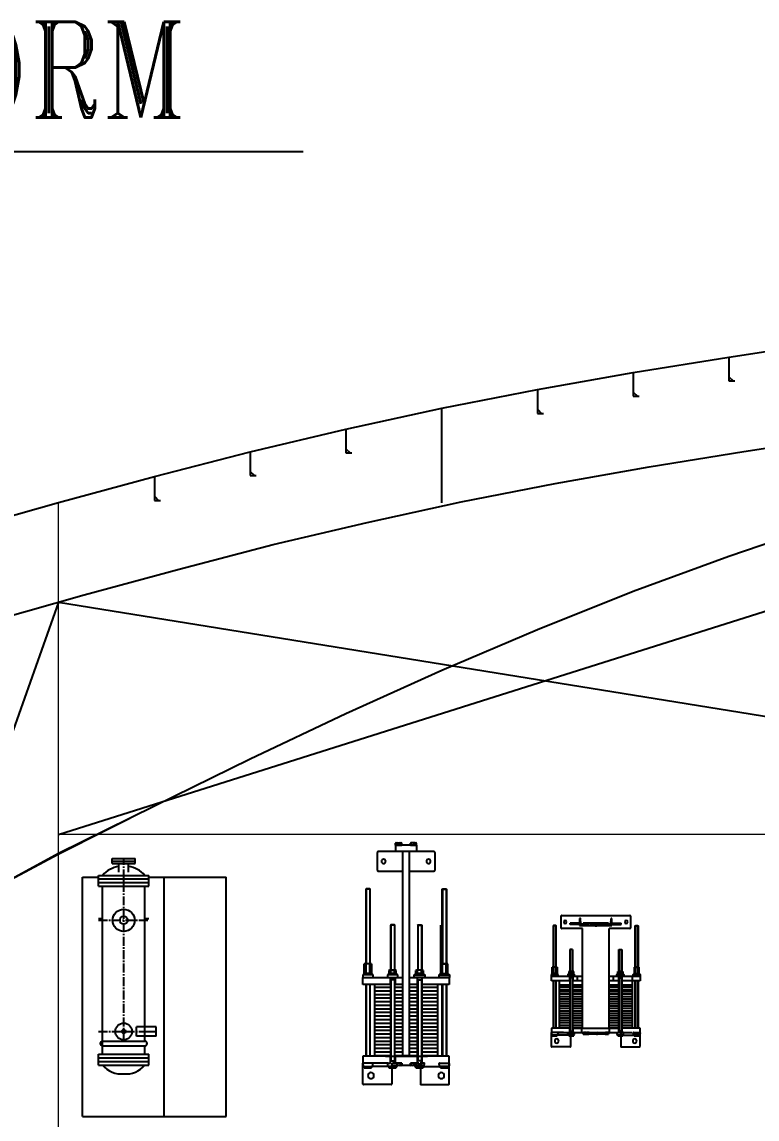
# Model space of a CAD drawing. Header units: millimetres. Extents: x -1838618 to -1600818, y -1770412 to -1553248.
# Drawn here: x -1812552 to -1806411, y -1678324 to -1669152 of the extents above; entities that cross this region are included whole.
import ezdxf
from ezdxf.enums import TextEntityAlignment as Align

# ---------------------------------------------------------------- set-up
doc = ezdxf.new("R2010")
doc.units = ezdxf.units.MM
doc.header["$LTSCALE"] = 100
for name, pattern in [('ACAD_ISO04W100', [30, 24, -3, 0, -3]), ('CENTERX', [1.125, 0.75, -0.125, 0.125, -0.125]), ('DASHED', [0.75, 0.5, -0.25])]:
    doc.linetypes.add(name, pattern=pattern)
for name, color, linetype in [('11', 7, 'Continuous'), ('412equipment', 6, 'Continuous'), ('416grating', 9, 'Continuous')]:
    doc.layers.add(name, color=color, linetype=linetype)
doc.styles.add('ROMANT8', font='romant.shx', dxfattribs={"width": 0.9, "height": 800, "bigfont": 'hmdxfs.shx'})

# ---------------------------------------------------------------- blocks, each defined once
blk = doc.blocks.new('ATCOOL')
at = {"color": 9, "lineweight": -3}
for p, q in [((-95, 1567.8), (95, 1567.8)), ((-95, 1527.8), (-95, 1567.8)), ((95, 1527.8), (95, 1567.8)), ((-95, 1547.8), (95, 1547.8)), ((-95, 1527.8), (95, 1527.8)), ((-40, 1454.7), (-40, 1527.8)), ((40, 1454.7), (40, 1527.8)), ((-344.8, -587.3), (-344.8, 1412.7)), ((-344.8, 1412.7), (-210, 1412.7)), ((-210, 1337.8), (-210, 1427.8)), ((-210, 1427.8), (210, 1427.8)), ((-210, 1397.8), (210, 1397.8)), ((210, 1337.8), (210, 1427.8)), ((210, 1412.7), (855.2, 1412.7)), ((338.9, -587.3), (338.9, 1412.7)), ((855.2, -587.3), (855.2, 1412.7)), ((-210, 1367.8), (210, 1367.8)), ((-210, 1337.8), (210, 1337.8)), ((-176, -67.3), (-176, 1337.8)), ((176, 42.6), (176, 1337.8)), ((-210, 1067.8), (-176, 1067.8)), ((176, 1067.8), (210, 1067.8)), ((108, 84.2), (108, 161.2)), ((270.3, 161.2), (108, 161.2)), ((176, 122.7), (270.3, 122.7)), ((270.3, 84.2), (270.3, 161.2)), ((-176, -67.3), (-176, 67.8)), ((-176, 42.6), (176, 42.6)), ((-176, -67.3), (-176, 2.7)), ((-176, 2.7), (176, 2.7)), ((270.3, 84.2), (108, 84.2)), ((176, 42.6), (176, 84.2)), ((176, -67.3), (176, 2.7)), ((-210, -157.3), (-210, -67.3)), ((-210, -67.3), (210, -67.3)), ((210, -157.3), (210, -67.3)), ((-210, -97.3), (210, -97.3)), ((-210, -127.3), (210, -127.3)), ((-210, -157.3), (210, -157.3)), ((-344.8, -587.3), (270.3, -587.3)), ((270.3, -587.3), (855.2, -587.3))]:
    blk.add_line(p, q, dxfattribs=at)
at = {"color": 9, "linetype": 'CENTERX', "lineweight": -3}
for p, q in [((0, 52.7), (0, 1561.5)), ((-210.4, 1052.8), (210.4, 1052.8)), ((-210.4, 122.7), (204.6, 122.7))]:
    blk.add_line(p, q, dxfattribs=at)
at = {"color": 9, "lineweight": -3}
for centre, radius in [((0, 1052.8), 93), ((0, 1052.8), 33), ((0, 122.7), 70), ((0, 122.7), 16)]:
    blk.add_circle(centre, radius, dxfattribs=at)
for centre, radius, start, end in [((-19.5, 1301.6), 201, 95.86485, 141.14273), ((19.5, 1301.6), 201, 38.85727, 84.13515), ((-176, 22.7), 20, 90, 270), ((176, 22.7), 20, 270, 90), ((-19.5, -31.2), 201, 218.85727, 275.55474), ((19.5, -31.2), 201, 264.44526, 321.14273)]:
    blk.add_arc(centre, radius, start, end, dxfattribs=at)
blk = doc.blocks.new('M15-MFM8')
at = {"color": 9}
for p, q in [((2036.7, 369.5), (2038.7, 371.5)), ((2036.7, 315.5), (2036.7, 369.5)), ((2038.7, 313.5), (2038.7, 371.5)), ((2038.7, 371.5), (2054.4, 371.5)), ((2054.4, 371.5), (2054.4, 368.5)), ((2054.4, 368.5), (2054.7, 368.5)), ((2054.7, 111.5), (2054.7, 370)), ((2054.7, 370), (2093, 370)), ((2054.7, 368.5), (2054.7, 316.5)), ((2093, 370), (2093, 217)), ((2526, 370), (2488, 370)), ((2488, 370), (2488, 217)), ((2643, 370), (2526, 370)), ((2526, 317.1), (2526, 367.9)), ((2528.1, 369.9), (2542.6, 369.2)), ((2544.5, 367.2), (2544.5, 317.8)), ((2646, 213), (2646, 367)), ((1546, -70), (1546, 285)), ((1551, 290), (1651, 290)), ((1656, 285), (1656, 111.5)), ((1977.7, 326.9), (1977.7, 358.1)), ((2031.3, 363.3), (1979.1, 363.3)), ((2031.3, 352.9), (1979.1, 352.9)), ((2031.3, 332.1), (1979.1, 332.1)), ((1979.1, 321.7), (2031.3, 321.7)), ((2032.7, 320.5), (2032.7, 364.5)), ((2032.7, 364.5), (2036.7, 364.5)), ((2032.7, 326.9), (2032.7, 358.1)), ((2036.7, 320.5), (2032.7, 320.5)), ((2036.7, 320.5), (2036.7, 364.5)), ((2038.7, 313.5), (2036.7, 315.5)), ((2054.4, 313.5), (2038.7, 313.5)), ((2054.7, 316.5), (2054.4, 316.5)), ((2054.4, 316.5), (2054.4, 313.5)), ((2054.7, 305), (2488, 305)), ((2185.4, 305), (2185.4, 217)), ((2205.4, 305), (2205.4, 217)), ((2205.4, 305), (2205.4, 217)), ((2225.4, 305), (2225.4, 217)), ((2225.4, 305), (2225.4, 217)), ((2245.4, 305), (2245.4, 217)), ((2265.4, 305), (2265.4, 217)), ((2285.4, 305), (2285.4, 217)), ((2305.4, 305), (2305.4, 217)), ((2325.4, 305), (2325.4, 217)), ((2345.4, 305), (2345.4, 217)), ((2365.4, 305), (2365.4, 217)), ((2385.4, 305), (2385.4, 217)), ((2405.4, 305), (2405.4, 217)), ((2425.4, 305), (2425.4, 217)), ((2445.4, 305), (2445.4, 217)), ((2465.4, 305), (2465.4, 217)), ((2485.4, 305), (2485.4, 217)), ((2526, -305), (2526, 305)), ((2542.6, 315.8), (2528.1, 315.1)), ((2544.5, 363.3), (2552.1, 363.3)), ((2544.5, 352.9), (2552.1, 352.9)), ((2544.5, 332.1), (2552.1, 332.1)), ((2552.1, 321.7), (2544.5, 321.7)), ((2546, 210), (2546, 321.7)), ((2553.5, 326.9), (2553.5, 358.1)), ((2596, 343), (2596, 343)), ((2596, 309), (2596, 309)), ((1601, 267), (1601, 267)), ((1601, 243), (1601, 243)), ((1621, 212.5), (1611, 212.5)), ((1611, 135), (1611, 212.5)), ((1621, 135), (1621, 212.5)), ((2013.7, 220.6), (2013.7, 189.4)), ((2015.1, 225.8), (2031.3, 225.8)), ((2031.3, 215.4), (2015.1, 215.4)), ((2031.3, 194.6), (2015.1, 194.6)), ((2031.3, 184.2), (2015.1, 184.2)), ((2032.7, 183), (2032.7, 227)), ((2032.7, 227), (2036.7, 227)), ((2032.7, 220.6), (2032.7, 189.4)), ((2036.7, 232), (2038.7, 234)), ((2036.7, 178), (2036.7, 232)), ((2036.7, 183), (2036.7, 227)), ((2038.7, 176), (2038.7, 234)), ((2038.7, 234), (2054.4, 234)), ((2054.4, 234), (2054.4, 231)), ((2054.4, 231), (2054.7, 231)), ((2054.7, 231), (2054.7, 179)), ((2054.7, 218.5), (2093, 218.5)), ((2054.7, 191.5), (2093, 191.5)), ((2066.7, 191.5), (2066.7, 218.5)), ((2093, 193), (2093, 111.5)), ((2185.4, 193), (2185.4, 111.5)), ((2205.4, 193), (2205.4, 111.5)), ((2205.4, 193), (2205.4, 111.5)), ((2225.4, 193), (2225.4, 111.5)), ((2225.4, 193), (2225.4, 111.5)), ((2245.4, 193), (2245.4, 111.5)), ((2265.4, 193), (2265.4, 111.5)), ((2285.4, 193), (2285.4, 111.5)), ((2305.4, 193), (2305.4, 111.5)), ((2325.4, 193), (2325.4, 111.5)), ((2345.4, 193), (2345.4, 111.5)), ((2365.4, 193), (2365.4, 111.5)), ((2385.4, 193), (2385.4, 111.5)), ((2405.4, 193), (2405.4, 111.5)), ((2425.4, 193), (2425.4, 111.5)), ((2445.4, 193), (2445.4, 111.5)), ((2465.4, 193), (2465.4, 111.5)), ((2485.4, 193), (2485.4, 111.5)), ((2488, 218.5), (2526, 218.5)), ((2488, 115), (2488, 193)), ((2488, 191.5), (2526, 191.5)), ((2514, 218.5), (2514, 191.5)), ((2524.5, 216.5), (2516, 216.5)), ((2524.5, 193.5), (2516, 193.5)), ((2526, 230.4), (2526, 218)), ((2526, 210), (2643, 210)), ((2526, 179.6), (2526, 192)), ((2542.6, 231.7), (2528.1, 232.4)), ((2544.5, 180.3), (2544.5, 229.7)), ((2544.5, 225.8), (2552.1, 225.8)), ((2544.5, 215.4), (2552.1, 215.4)), ((2544.5, 194.6), (2552.1, 194.6)), ((2552.1, 184.2), (2544.5, 184.2)), ((2553.5, 189.4), (2553.5, 220.6)), ((1631, 135), (1571, 135)), ((1571, 135), (1571, 131.6)), ((1575.7, 126.6), (1614.6, 124.1)), ((1621, 140), (1611, 140)), ((1611, 102.4), (1611, 81.6)), ((1611.9, 105.9), (1623.1, 105.9)), ((1623.1, 98.9), (1611.9, 98.9)), ((1624, 114.1), (1624, -49.2)), ((1624, 102.4), (1624, 81.6)), ((1631, -70), (1631, 135)), ((2488, 111.5), (1656, 111.5)), ((2036.7, 183), (2032.7, 183)), ((2038.7, 176), (2036.7, 178)), ((2054.4, 176), (2038.7, 176)), ((2054.7, 179), (2054.4, 179)), ((2054.4, 179), (2054.4, 176)), ((2054.7, 145), (2093, 145)), ((2488, -193), (2488, 115)), ((2526, 115), (2488, 115)), ((2526, 102.4), (2526, 81.6)), ((2526.9, 105.9), (2538.1, 105.9)), ((2538.1, 98.9), (2526.9, 98.9)), ((2542.6, 178.3), (2528.1, 177.6)), ((2539, 102.4), (2539, 81.6)), ((1604, 0), (1641.5, 0)), ((1611, 78.5), (1611, -75.4)), ((1623.1, 85.1), (1611.9, 85.1)), ((1611.9, 13.9), (1623.1, 13.9)), ((1623.1, 6.9), (1611.9, 6.9)), ((2538.1, 85.1), (2526.9, 85.1)), ((2526.9, 13.9), (2538.1, 13.9)), ((2538.1, 6.9), (2526.9, 6.9)), ((2539, 81.6), (2539, -75.4)), ((1546, -285), (1546, -70)), ((1611, -81.6), (1611, -102.4)), ((1623.1, -71.9), (1611.9, -71.9)), ((1623.1, -78.9), (1611.9, -78.9)), ((1623.1, -85.1), (1611.9, -85.1)), ((1624, -54.6), (1624, -75.4)), ((1624, -81.6), (1624, -114.1)), ((1631, -135), (1631, -18.5)), ((2488, -111.5), (2488, -18.5)), ((2526, -54.6), (2526, -75.4)), ((2526, -81.6), (2526, -102.4)), ((2538.1, -71.9), (2526.9, -71.9)), ((2538.1, -78.9), (2526.9, -78.9)), ((2538.1, -85.1), (2526.9, -85.1)), ((2539, -81.6), (2539, -102.4)), ((1571, -131.6), (1571, -135)), ((1571, -135), (1631, -135)), ((1614.6, -124.1), (1575.7, -126.6)), ((1611, -135), (1611, -212.5)), ((1621, -140), (1611, -140)), ((1623.1, -98.9), (1611.9, -98.9)), ((1623.1, -105.9), (1611.9, -105.9)), ((1621, -135), (1621, -212.5)), ((2488, -111.5), (1656, -111.5)), ((1656, -111.5), (1656, -285)), ((2036.7, -183), (2032.7, -183)), ((2032.7, -183), (2032.7, -227)), ((2038.7, -176), (2036.7, -178)), ((2036.7, -178), (2036.7, -232)), ((2036.7, -183), (2036.7, -227)), ((2038.7, -176), (2038.7, -234)), ((2054.4, -176), (2038.7, -176)), ((2054.4, -179), (2054.4, -176)), ((2054.7, -179), (2054.4, -179)), ((2054.7, -370), (2054.7, -111.5)), ((2054.7, -155), (2093, -155)), ((2054.7, -231), (2054.7, -179)), ((2093, -111.5), (2093, -193)), ((2185.4, -111.5), (2185.4, -193)), ((2205.4, -111.5), (2205.4, -193)), ((2205.4, -111.5), (2205.4, -193)), ((2225.4, -111.5), (2225.4, -193)), ((2225.4, -111.5), (2225.4, -193)), ((2245.4, -111.5), (2245.4, -193)), ((2265.4, -111.5), (2265.4, -193)), ((2285.4, -111.5), (2285.4, -193)), ((2305.4, -111.5), (2305.4, -193)), ((2325.4, -111.5), (2325.4, -193)), ((2345.4, -111.5), (2345.4, -193)), ((2365.4, -111.5), (2365.4, -193)), ((2385.4, -111.5), (2385.4, -193)), ((2405.4, -111.5), (2405.4, -193)), ((2425.4, -111.5), (2425.4, -193)), ((2445.4, -111.5), (2445.4, -193)), ((2465.4, -111.5), (2465.4, -193)), ((2485.4, -111.5), (2485.4, -193)), ((2526, -115), (2488, -115)), ((2526, -179.6), (2526, -192)), ((2538.1, -98.9), (2526.9, -98.9)), ((2538.1, -105.9), (2526.9, -105.9)), ((2542.6, -178.3), (2528.1, -177.6)), ((2544.5, -180.3), (2544.5, -229.7)), ((1601, -243), (1601, -243)), ((1601, -267), (1601, -267)), ((1621, -212.5), (1611, -212.5)), ((2013.7, -220.6), (2013.7, -189.4)), ((2031.3, -184.2), (2015.1, -184.2)), ((2031.3, -194.6), (2015.1, -194.6)), ((2031.3, -215.4), (2015.1, -215.4)), ((2015.1, -225.8), (2031.3, -225.8)), ((2032.7, -220.6), (2032.7, -189.4)), ((2032.7, -227), (2036.7, -227)), ((2036.7, -232), (2038.7, -234)), ((2038.7, -234), (2054.4, -234)), ((2054.4, -234), (2054.4, -231)), ((2054.4, -231), (2054.7, -231)), ((2054.7, -191.5), (2093, -191.5)), ((2054.7, -218.5), (2093, -218.5)), ((2066.7, -191.5), (2066.7, -218.5)), ((2093, -217), (2093, -370)), ((2185.4, -217), (2185.4, -305)), ((2205.4, -217), (2205.4, -305)), ((2205.4, -217), (2205.4, -305)), ((2225.4, -217), (2225.4, -305)), ((2225.4, -217), (2225.4, -305)), ((2245.4, -217), (2245.4, -305)), ((2265.4, -217), (2265.4, -305)), ((2285.4, -217), (2285.4, -305)), ((2305.4, -217), (2305.4, -305)), ((2325.4, -217), (2325.4, -305)), ((2345.4, -217), (2345.4, -305)), ((2365.4, -217), (2365.4, -305)), ((2385.4, -217), (2385.4, -305)), ((2405.4, -217), (2405.4, -305)), ((2425.4, -217), (2425.4, -305)), ((2445.4, -217), (2445.4, -305)), ((2465.4, -217), (2465.4, -305)), ((2485.4, -217), (2485.4, -305)), ((2488, -191.5), (2526, -191.5)), ((2488, -217), (2488, -370)), ((2488, -218.5), (2526, -218.5)), ((2514, -218.5), (2514, -191.5)), ((2524.5, -193.5), (2516, -193.5)), ((2524.5, -216.5), (2516, -216.5)), ((2526, -210), (2643, -210)), ((2526, -230.4), (2526, -218)), ((2526, -270), (2526, -370)), ((2542.6, -231.7), (2528.1, -232.4)), ((2552.1, -184.2), (2544.5, -184.2)), ((2544.5, -194.6), (2552.1, -194.6)), ((2544.5, -215.4), (2552.1, -215.4)), ((2544.5, -225.8), (2552.1, -225.8)), ((2546, -210), (2546, -321.7)), ((2553.5, -189.4), (2553.5, -220.6)), ((2646, -213), (2646, -367)), ((1651, -290), (1551, -290)), ((1977.7, -326.9), (1977.7, -358.1)), ((1979.1, -321.7), (2031.3, -321.7)), ((2031.3, -332.1), (1979.1, -332.1)), ((2031.3, -352.9), (1979.1, -352.9)), ((2031.3, -363.3), (1979.1, -363.3)), ((2036.7, -320.5), (2032.7, -320.5)), ((2032.7, -320.5), (2032.7, -364.5)), ((2032.7, -326.9), (2032.7, -358.1)), ((2032.7, -364.5), (2036.7, -364.5)), ((2038.7, -313.5), (2036.7, -315.5)), ((2036.7, -315.5), (2036.7, -369.5)), ((2036.7, -320.5), (2036.7, -364.5)), ((2038.7, -313.5), (2038.7, -371.5)), ((2054.4, -313.5), (2038.7, -313.5)), ((2054.4, -316.5), (2054.4, -313.5)), ((2054.7, -316.5), (2054.4, -316.5)), ((2054.7, -368.5), (2054.7, -316.5)), ((2093, -305), (2488, -305)), ((2526, -317.1), (2526, -367.9)), ((2542.6, -315.8), (2528.1, -315.1)), ((2544.5, -367.2), (2544.5, -317.8)), ((2552.1, -321.7), (2544.5, -321.7)), ((2544.5, -332.1), (2552.1, -332.1)), ((2544.5, -352.9), (2552.1, -352.9)), ((2544.5, -363.3), (2552.1, -363.3)), ((2553.5, -326.9), (2553.5, -358.1)), ((2596, -309), (2596, -309)), ((2596, -343), (2596, -343)), ((2036.7, -369.5), (2038.7, -371.5)), ((2038.7, -371.5), (2054.4, -371.5)), ((2054.4, -371.5), (2054.4, -368.5)), ((2054.4, -368.5), (2054.7, -368.5)), ((2093, -370), (2054.7, -370)), ((2488, -370), (2526, -370)), ((2643, -370), (2526, -370)), ((2528.1, -369.9), (2542.6, -369.2))]:
    blk.add_line(p, q, dxfattribs=at)
at = {"color": 9, "linetype": 'Continuous'}
for p, q in [((1630, 352.6), (1631.9, 354.5)), ((1630, 332.4), (1630, 352.6)), ((1630, 352.6), (1977.7, 352.6)), ((1631.9, 330.5), (1630, 332.4)), ((1630, 332.4), (1977.7, 332.4)), ((1631.9, 330.5), (1631.9, 354.5)), ((1631.9, 354.5), (1977.7, 354.5)), ((1977.7, 330.5), (1631.9, 330.5)), ((2093, 354.5), (2488, 354.5)), ((2093, 352.6), (2488, 352.6)), ((2093, 332.4), (2488, 332.4)), ((2488, 330.5), (2093, 330.5)), ((1830, 215.1), (1831.9, 217)), ((1830, 194.9), (1830, 215.1)), ((1830, 215.1), (2013.7, 215.1)), ((1830, 194.9), (2013.7, 194.9)), ((1831.9, 193), (1830, 194.9)), ((1831.9, 193), (1831.9, 217)), ((1831.9, 217), (2013.7, 217)), ((2013.7, 193), (1831.9, 193)), ((2066.7, 217), (2514, 217)), ((2066.7, 215.1), (2514, 215.1)), ((2066.7, 194.9), (2514, 194.9)), ((2514, 193), (2066.7, 193)), ((1831.9, -193), (1830, -194.9)), ((1830, -194.9), (2013.7, -194.9)), ((1830, -194.9), (1830, -215.1)), ((1830, -215.1), (2013.7, -215.1)), ((1830, -215.1), (1831.9, -217)), ((1831.9, -193), (1831.9, -217)), ((2013.7, -193), (1831.9, -193)), ((1831.9, -217), (2013.7, -217)), ((2514, -193), (2066.7, -193)), ((2066.7, -194.9), (2514, -194.9)), ((2066.7, -215.1), (2514, -215.1)), ((2066.7, -217), (2514, -217)), ((1631.9, -330.5), (1630, -332.4)), ((1630, -332.4), (1977.7, -332.4)), ((1630, -332.4), (1630, -352.6)), ((1630, -352.6), (1977.7, -352.6)), ((1630, -352.6), (1631.9, -354.5)), ((1977.7, -330.5), (1631.9, -330.5)), ((1631.9, -330.5), (1631.9, -354.5)), ((1631.9, -354.5), (1977.7, -354.5)), ((2488, -330.5), (2093, -330.5)), ((2093, -332.4), (2488, -332.4)), ((2093, -352.6), (2488, -352.6)), ((2093, -354.5), (2488, -354.5))]:
    blk.add_line(p, q, dxfattribs=at)
at = {"color": 9, "lineweight": -3}
for p, q in [((2125.4, 217), (2125.4, 305)), ((2145.4, 305), (2145.4, 217)), ((2165.4, 217), (2165.4, 305)), ((2125.4, 111.5), (2125.4, 193)), ((2145.4, 193), (2145.4, 111.5)), ((2165.4, 111.5), (2165.4, 193)), ((2125.4, -193), (2125.4, -111.5)), ((2145.4, -111.5), (2145.4, -193)), ((2165.4, -193), (2165.4, -111.5)), ((2125.4, -305), (2125.4, -217)), ((2145.4, -217), (2145.4, -305)), ((2165.4, -305), (2165.4, -217))]:
    blk.add_line(p, q, dxfattribs=at)
at = {"color": 9}
for centre, radius, start, end in [((2528, 367.9), 2, 87.37987, 180.00002), ((2542.5, 367.2), 2, 0.00003, 87.37987), ((2643, 367), 3, 359.99996, 90.00004), ((1551, 285), 5, 89.99996, 180.00004), ((1651, 285), 5, 359.99996, 90.00004), ((1988.1, 358.1), 10.4, 149.98409, 210.01591), ((2017.2, 342.5), 39.5, 164.73532, 195.26468), ((1988.1, 326.9), 10.4, 149.98409, 210.01591), ((2022.3, 358.1), 10.4, 329.98409, 30.01591), ((1993.2, 342.5), 39.5, 344.73532, 15.26468), ((2022.3, 326.9), 10.4, 329.98409, 30.01591), ((2528, 317.1), 2, 179.99998, 272.62013), ((2542.5, 317.8), 2, 272.62013, 359.99997), ((2543.1, 358.1), 10.4, 329.98409, 30.01591), ((2514, 342.5), 39.5, 344.73532, 15.26468), ((2543.1, 326.9), 10.4, 329.98409, 30.01591), ((2596, 326), 17, 90, 270), ((2596, 326), 17, 270, 90), ((1601, 255), 12, 90, 270), ((1601, 255), 12, 270, 90), ((2024.1, 220.6), 10.4, 149.98409, 210.01591), ((2053.2, 205), 39.5, 164.73532, 195.26468), ((2024.1, 189.4), 10.4, 149.98409, 210.01591), ((2022.3, 220.6), 10.4, 329.98409, 30.01591), ((1993.2, 205), 39.5, 344.73532, 15.26468), ((2022.3, 189.4), 10.4, 329.98409, 30.01591), ((2516, 214.5), 2, 89.99996, 180.00004), ((2516, 195.5), 2, 179.99996, 270.00004), ((2524.5, 218), 1.5, 269.99996, 0.00004), ((2524.5, 192), 1.5, 359.99996, 90.00004), ((2528, 230.4), 2, 87.37987, 180.00002), ((2542.5, 229.7), 2, 0.00003, 87.37987), ((2543.1, 220.6), 10.4, 329.98409, 30.01591), ((2514, 205), 39.5, 344.73532, 15.26468), ((2543.1, 189.4), 10.4, 329.98409, 30.01591), ((2643, 213), 3, 269.99996, 0.00004), ((1576, 131.6), 5, 180, 266.4), ((1617.9, 102.4), 6.93, 149.98409, 210.01591), ((1637.3, 92), 26.3, 164.73532, 195.26468), ((1614, 114.2), 10, 0, 86.4), ((1617.1, 102.4), 6.93, 329.98409, 30.01591), ((1597.7, 92), 26.3, 344.73532, 15.26468), ((2528, 179.6), 2, 179.99998, 272.62013), ((2532.9, 102.4), 6.93, 149.98409, 210.01591), ((2552.3, 92), 26.3, 164.73532, 195.26468), ((2532.1, 102.4), 6.93, 329.98409, 30.01591), ((2512.7, 92), 26.3, 344.73532, 15.26468), ((2542.5, 180.3), 2, 272.62013, 359.99997), ((1617.9, 81.6), 6.93, 149.98408, 206.63201), ((1617.9, 10.4), 6.93, 149.98409, 210.01591), ((1617.1, 81.6), 6.93, 333.368, 30.01593), ((1617.1, 10.4), 6.93, 329.98409, 30.01591), ((2532.9, 81.6), 6.93, 149.98408, 206.63201), ((2532.9, 10.4), 6.93, 149.98409, 210.01591), ((2532.1, 81.6), 6.93, 333.368, 30.01593), ((2532.1, 10.4), 6.93, 329.98409, 30.01591), ((1637.3, -65), 26.3, 164.73532, 195.26468), ((1617.9, -75.4), 6.93, 149.98409, 210.01591), ((1617.9, -81.6), 6.93, 153.36799, 210.01592), ((1637.3, -92), 26.3, 164.73532, 195.26468), ((1597.7, -65), 26.3, 344.73532, 15.26468), ((1617.1, -75.4), 6.93, 329.98409, 30.01591), ((1617.1, -81.6), 6.93, 329.98407, 26.632), ((1597.7, -92), 26.3, 344.73532, 15.26468), ((2552.3, -65), 26.3, 164.73532, 195.26468), ((2532.9, -75.4), 6.93, 149.98409, 210.01591), ((2532.9, -81.6), 6.93, 153.36799, 210.01592), ((2552.3, -92), 26.3, 164.73532, 195.26468), ((2512.7, -65), 26.3, 344.73532, 15.26468), ((2532.1, -75.4), 6.93, 329.98409, 30.01591), ((2532.1, -81.6), 6.93, 329.98407, 26.632), ((2512.7, -92), 26.3, 344.73532, 15.26468), ((1576, -131.6), 5, 93.59999, 179.99999), ((1617.9, -102.4), 6.93, 149.98409, 210.01591), ((1614, -114.2), 10, 273.6, 360), ((1617.1, -102.4), 6.93, 329.98409, 30.01591), ((2532.9, -102.4), 6.93, 149.98409, 210.01591), ((2528, -179.6), 2, 87.37987, 180.00002), ((2532.1, -102.4), 6.93, 329.98409, 30.01591), ((2542.5, -180.3), 2, 0.00003, 87.37987), ((1601, -255), 12, 90, 270), ((1601, -255), 12, 270, 90), ((2024.1, -189.4), 10.4, 149.98409, 210.01591), ((2053.2, -205), 39.5, 164.73532, 195.26468), ((2024.1, -220.6), 10.4, 149.98409, 210.01591), ((2022.3, -189.4), 10.4, 329.98409, 30.01591), ((1993.2, -205), 39.5, 344.73532, 15.26468), ((2022.3, -220.6), 10.4, 329.98409, 30.01591), ((2516, -195.5), 2, 89.99996, 180.00004), ((2516, -214.5), 2, 179.99996, 270.00004), ((2524.5, -192), 1.5, 269.99996, 0.00004), ((2524.5, -218), 1.5, 359.99996, 90.00004), ((2528, -230.4), 2, 179.99998, 272.62013), ((2542.5, -229.7), 2, 272.62013, 359.99997), ((2543.1, -189.4), 10.4, 329.98409, 30.01591), ((2514, -205), 39.5, 344.73532, 15.26468), ((2543.1, -220.6), 10.4, 329.98409, 30.01591), ((2643, -213), 3, 359.99996, 90.00004), ((1551, -285), 5, 179.99996, 270.00004), ((1651, -285), 5, 269.99996, 0.00004), ((1988.1, -326.9), 10.4, 149.98409, 210.01591), ((2017.2, -342.5), 39.5, 164.73532, 195.26468), ((1988.1, -358.1), 10.4, 149.98409, 210.01591), ((2022.3, -326.9), 10.4, 329.98409, 30.01591), ((1993.2, -342.5), 39.5, 344.73532, 15.26468), ((2022.3, -358.1), 10.4, 329.98409, 30.01591), ((2528, -317.1), 2, 87.37987, 180.00002), ((2542.5, -317.8), 2, 0.00003, 87.37987), ((2543.1, -326.9), 10.4, 329.98409, 30.01591), ((2514, -342.5), 39.5, 344.73532, 15.26468), ((2543.1, -358.1), 10.4, 329.98409, 30.01591), ((2596, -326), 17, 90, 270), ((2596, -326), 17, 270, 90), ((2528, -367.9), 2, 179.99998, 272.62013), ((2542.5, -367.2), 2, 272.62013, 359.99997), ((2643, -367), 3, 269.99996, 0.00004)]:
    blk.add_arc(centre, radius, start, end, dxfattribs=at)
blk = doc.blocks.new('A$C7EE44F19')
at = {"color": 9, "linetype": 'Continuous'}
for p, q in [((381.6, 297.7, 590), (384.5, 300.5, 590)), ((381.6, 267.4, 590), (381.6, 297.7, 590)), ((381.6, 297.7, 590), (1008.1, 297.7, 590)), ((384.5, 264.5, 590), (384.5, 300.5, 590)), ((384.5, 300.5, 590), (1008.1, 300.5, 590)), ((1181.1, 300.5, 590), (1781.1, 300.5, 590)), ((1181.1, 297.7, 590), (1781.1, 297.7, 590)), ((384.5, 264.5, 590), (381.6, 267.4, 590)), ((381.6, 267.4, 590), (1008.1, 267.4, 590)), ((1008.1, 264.5, 590), (384.5, 264.5, 590)), ((1062.2, 253.3, 590), (684.5, 253.3, 590)), ((1181.1, 267.4, 590), (1781.1, 267.4, 590)), ((1781.1, 264.5, 590), (1181.1, 264.5, 590)), ((681.6, 91.4, 590), (684.5, 94.3, 590)), ((684.5, 58.3, 590), (684.5, 94.3, 590)), ((684.5, 94.3, 590), (1062.2, 94.3, 590)), ((1141.7, 94.3, 590), (1820.1, 94.3, 590)), ((681.6, 61.1, 590), (681.6, 91.4, 590)), ((681.6, 91.4, 590), (1062.2, 91.4, 590)), ((681.6, 61.1, 590), (1062.2, 61.1, 590)), ((684.5, 58.3, 590), (681.6, 61.1, 590)), ((1141.7, 91.4, 590), (1820.1, 91.4, 590)), ((1141.7, 61.1, 590), (1820.1, 61.1, 590)), ((1820.1, 58.3, 590), (1141.7, 58.3, 590)), ((684.5, -130.7, 590), (681.6, -133.6, 590)), ((681.6, -133.6, 590), (1062.2, -133.6, 590)), ((681.6, -133.6, 590), (681.6, -163.9, 590)), ((681.6, -163.9, 590), (1062.2, -163.9, 590)), ((681.6, -163.9, 590), (684.5, -166.7, 590)), ((684.5, -130.7, 590), (684.5, -166.7, 590)), ((1062.2, -130.7, 590), (684.5, -130.7, 590)), ((684.5, -166.7, 590), (1062.2, -166.7, 590)), ((1820.1, -130.7, 590), (1141.7, -130.7, 590)), ((1141.7, -133.6, 590), (1820.1, -133.6, 590)), ((1141.7, -163.9, 590), (1820.1, -163.9, 590)), ((1141.7, -166.7, 590), (1820.1, -166.7, 590)), ((384.5, -337, 590), (381.6, -339.8, 590)), ((381.6, -339.8, 590), (1008.1, -339.8, 590)), ((381.6, -339.8, 590), (381.6, -370.1, 590)), ((1008.1, -337, 590), (384.5, -337, 590)), ((384.5, -337, 590), (384.5, -373, 590)), ((1781.1, -337, 590), (1181.1, -337, 590)), ((1181.1, -339.8, 590), (1781.1, -339.8, 590)), ((381.6, -370.1, 590), (1008.1, -370.1, 590)), ((381.6, -370.1, 590), (384.5, -373, 590)), ((384.5, -373, 590), (1008.1, -373, 590)), ((1181.1, -370.1, 590), (1781.1, -370.1, 590)), ((1181.1, -373, 590), (1781.1, -373, 590))]:
    blk.add_line(p, q, dxfattribs=at)
at = {"color": 9}
for p, q in [((1008.1, 259.2, 590), (1008.1, 305.9, 590)), ((1088.6, 313.7, 590), (1010.2, 313.7, 590)), ((1088.6, 298.1, 590), (1010.2, 298.1, 590)), ((1090.7, 249.5, 590), (1090.7, 315.5, 590)), ((1090.7, 315.5, 590), (1096.7, 315.5, 590)), ((1090.7, 259.2, 590), (1090.7, 305.9, 590)), ((1096.7, 323, 590), (1099.7, 326, 590)), ((1096.7, 242, 590), (1096.7, 323, 590)), ((1096.7, 249.5, 590), (1096.7, 315.5, 590)), ((1099.7, 239, 590), (1099.7, 326, 590)), ((1099.7, 326, 590), (1123.2, 326, 590)), ((1123.2, 326, 590), (1123.2, 321.5, 590)), ((1123.2, 321.5, 590), (1123.7, 321.5, 590)), ((1123.7, -8.5, 590), (1123.7, 323.8, 590)), ((1123.7, 323.8, 590), (1181.1, 323.8, 590)), ((1123.7, 321.5, 590), (1123.7, 243.5, 590)), ((1181.1, 323.8, 590), (1181.1, 94.3, 590)), ((1838.1, 323.8, 590), (1781.1, 323.8, 590)), ((1781.1, 323.8, 590), (1781.1, 94.3, 590)), ((2013.6, 323.8, 590), (1838.1, 323.8, 590)), ((1838.1, 244.4, 590), (1838.1, 320.7, 590)), ((1841.2, 323.6, 590), (1863, 322.7, 590)), ((1865.9, 319.7, 590), (1865.9, 245.4, 590)), ((1865.9, 313.7, 590), (1877.3, 313.7, 590)), ((1865.9, 298.1, 590), (1877.3, 298.1, 590)), ((1879.4, 259.2, 590), (1879.4, 305.9, 590)), ((1943.1, 283.3, 590), (1943.1, 283.3, 590)), ((2018.1, 88.3, 590), (2018.1, 319.3, 590)), ((77.2, 203.8, 590), (227.2, 203.8, 590)), ((1088.6, 266.9, 590), (1010.2, 266.9, 590)), ((1010.2, 251.4, 590), (1088.6, 251.4, 590)), ((1096.7, 249.5, 590), (1090.7, 249.5, 590)), ((1099.7, 239, 590), (1096.7, 242, 590)), ((1123.2, 239, 590), (1099.7, 239, 590)), ((1123.7, 243.5, 590), (1123.2, 243.5, 590)), ((1123.2, 243.5, 590), (1123.2, 239, 590)), ((1181.1, 226.3, 590), (1781.1, 226.3, 590)), ((1207.1, 226.3, 590), (1207.1, 94.3, 590)), ((1237.1, 226.3, 590), (1237.1, 94.3, 590)), ((1267.1, 226.3, 590), (1267.1, 94.3, 590)), ((1297.1, 226.3, 590), (1297.1, 94.3, 590)), ((1327.1, 226.3, 590), (1327.1, 94.3, 590)), ((1357.1, 226.3, 590), (1357.1, 94.3, 590)), ((1387.1, 226.3, 590), (1387.1, 94.3, 590)), ((1417.1, 226.3, 590), (1417.1, 94.3, 590)), ((1447.1, 226.3, 590), (1447.1, 94.3, 590)), ((1477.1, 226.3, 590), (1477.1, 94.3, 590)), ((1507.1, 226.3, 590), (1507.1, 94.3, 590)), ((1537.1, 226.3, 590), (1537.1, 94.3, 590)), ((1567.1, 226.3, 590), (1567.1, 94.3, 590)), ((1597.1, 226.3, 590), (1597.1, 94.3, 590)), ((1627.1, 226.3, 590), (1627.1, 94.3, 590)), ((1657.1, 226.3, 590), (1657.1, 94.3, 590)), ((1687.1, 226.3, 590), (1687.1, 94.3, 590)), ((1717.1, 226.3, 590), (1717.1, 94.3, 590)), ((1747.1, 226.3, 590), (1747.1, 94.3, 590)), ((1777.1, 226.3, 590), (1777.1, 94.3, 590)), ((1863, 242.4, 590), (1841.2, 241.4, 590)), ((1865.9, 266.9, 590), (1877.3, 266.9, 590)), ((1877.3, 251.4, 590), (1865.9, 251.4, 590)), ((1868.1, 83.8, 590), (1868.1, 251.4, 590)), ((1943.1, 232.3, 590), (1943.1, 232.3, 590)), ((152.2, 169.3, 590), (152.2, 169.3, 590)), ((152.2, 133.3, 590), (152.2, 133.3, 590)), ((1062.2, 99.7, 590), (1062.2, 52.9, 590)), ((1064.2, 107.5, 590), (1088.6, 107.5, 590)), ((1088.6, 91.9, 590), (1064.2, 91.9, 590)), ((1090.7, 43.3, 590), (1090.7, 109.3, 590)), ((1090.7, 109.3, 590), (1096.7, 109.3, 590)), ((1090.7, 99.7, 590), (1090.7, 52.9, 590)), ((1096.7, 116.8, 590), (1099.7, 119.8, 590)), ((1096.7, 35.8, 590), (1096.7, 116.8, 590)), ((1096.7, 43.3, 590), (1096.7, 109.3, 590)), ((1099.7, 32.8, 590), (1099.7, 119.8, 590)), ((1099.7, 119.8, 590), (1123.2, 119.8, 590)), ((1123.2, 119.8, 590), (1123.2, 115.3, 590)), ((1123.2, 115.3, 590), (1123.7, 115.3, 590)), ((1123.7, 115.3, 590), (1123.7, 37.3, 590)), ((1123.7, 96.5, 590), (1181.1, 96.5, 590)), ((1141.7, 56, 590), (1141.7, 96.5, 590)), ((1781.1, -208.7, 590), (1781.1, 143.8, 590)), ((1781.1, -8.5, 590), (1781.1, 131, 590)), ((1781.1, 96.5, 590), (1838.1, 96.5, 590)), ((1820.1, 96.5, 590), (1820.1, 56, 590)), ((1835.9, 93.5, 590), (1823.1, 93.5, 590)), ((1838.1, 114.4, 590), (1838.1, 95.8, 590)), ((1863, 116.4, 590), (1841.2, 117.4, 590)), ((1857.6, 117.4, 590), (1857.6, -118.1, 590)), ((1865.9, 39.2, 590), (1865.9, 113.4, 590)), ((1865.9, 107.5, 590), (1877.3, 107.5, 590)), ((1865.9, 91.9, 590), (1877.3, 91.9, 590)), ((1879.4, 52.9, 590), (1879.4, 99.7, 590)), ((-1.4, 36.4, 590), (-1.4, 5.2, 590)), ((16.7, 50.9, 590), (0, 50.9, 590)), ((16.7, 40.5, 590), (0, 40.5, 590)), ((16.7, 31.2, 590), (0, 31.2, 590)), ((16.7, 10.4, 590), (0, 10.4, 590)), ((16.7, 0, 590), (0, 0, 590)), ((18.1, 50.9, 590), (18.1, -123.3, 590)), ((1088.6, 60.7, 590), (1064.2, 60.7, 590)), ((1088.6, 45.1, 590), (1064.2, 45.1, 590)), ((1096.7, 43.3, 590), (1090.7, 43.3, 590)), ((1099.7, 32.8, 590), (1096.7, 35.8, 590)), ((1123.2, 32.8, 590), (1099.7, 32.8, 590)), ((1123.7, 37.3, 590), (1123.2, 37.3, 590)), ((1123.2, 37.3, 590), (1123.2, 32.8, 590)), ((1123.7, 56, 590), (1181.1, 56, 590)), ((1181.1, 58.3, 590), (1181.1, -8.5, 590)), ((1207.1, 58.3, 590), (1207.1, -8.5, 590)), ((1237.1, 58.3, 590), (1237.1, -8.5, 590)), ((1267.1, 58.3, 590), (1267.1, -8.5, 590)), ((1297.1, 58.3, 590), (1297.1, -8.5, 590)), ((1327.1, 58.3, 590), (1327.1, -8.5, 590)), ((1357.1, 58.3, 590), (1357.1, -8.5, 590)), ((1387.1, 58.3, 590), (1387.1, -8.5, 590)), ((1417.1, 58.3, 590), (1417.1, -8.5, 590)), ((1447.1, 58.3, 590), (1447.1, -8.5, 590)), ((1477.1, 58.3, 590), (1477.1, -8.5, 590)), ((1507.1, 58.3, 590), (1507.1, -8.5, 590)), ((1537.1, 58.3, 590), (1537.1, -8.5, 590)), ((1567.1, 58.3, 590), (1567.1, -8.5, 590)), ((1597.1, 58.3, 590), (1597.1, -8.5, 590)), ((1627.1, 58.3, 590), (1627.1, -8.5, 590)), ((1657.1, 58.3, 590), (1657.1, -8.5, 590)), ((1687.1, 58.3, 590), (1687.1, -8.5, 590)), ((1717.1, 58.3, 590), (1717.1, -8.5, 590)), ((1747.1, 58.3, 590), (1747.1, -8.5, 590)), ((1777.1, 58.3, 590), (1777.1, -64, 590)), ((1781.1, -51.2, 590), (1781.1, 58.3, 590)), ((1781.1, 56, 590), (1838.1, 56, 590)), ((1835.9, 59, 590), (1823.1, 59, 590)), ((1838.1, 83.8, 590), (2013.6, 83.8, 590)), ((1838.1, 38.2, 590), (1838.1, 56.8, 590)), ((1838.1, 36.4, 590), (1838.1, 5.2, 590)), ((1856.2, 91.4, 590), (1839.5, 91.4, 590)), ((1856.2, 71.7, 590), (1839.5, 71.7, 590)), ((1856.2, 50.9, 590), (1839.5, 50.9, 590)), ((1856.2, 40.5, 590), (1839.5, 40.5, 590)), ((1856.2, 31.2, 590), (1839.5, 31.2, 590)), ((1856.2, 10.4, 590), (1839.5, 10.4, 590)), ((1856.2, 0, 590), (1839.5, 0, 590)), ((1863, 36.2, 590), (1841.2, 35.2, 590)), ((1857.6, 36.4, 590), (1857.6, 5.2, 590)), ((1865.9, 60.7, 590), (1877.3, 60.7, 590)), ((1877.3, 45.1, 590), (1865.9, 45.1, 590)), ((-1.4, -108.8, 590), (-1.4, -77.6, 590)), ((16.7, -72.4, 590), (0, -72.4, 590)), ((16.7, -82.8, 590), (0, -82.8, 590)), ((18.1, -108.8, 590), (18.1, -77.6, 590)), ((1781.1, -8.5, 590), (69.7, -8.5, 590)), ((1781.1, -64, 590), (69.7, -64, 590)), ((1123.7, -396.2, 590), (1123.7, -64, 590)), ((1181.1, -64, 590), (1181.1, -130.7, 590)), ((1207.1, -64, 590), (1207.1, -130.7, 590)), ((1237.1, -64, 590), (1237.1, -130.7, 590)), ((1267.1, -64, 590), (1267.1, -130.7, 590)), ((1297.1, -64, 590), (1297.1, -130.7, 590)), ((1327.1, -64, 590), (1327.1, -130.7, 590)), ((1357.1, -64, 590), (1357.1, -130.7, 590)), ((1387.1, -64, 590), (1387.1, -130.7, 590)), ((1417.1, -64, 590), (1417.1, -130.7, 590)), ((1447.1, -64, 590), (1447.1, -130.7, 590)), ((1477.1, -64, 590), (1477.1, -130.7, 590)), ((1507.1, -64, 590), (1507.1, -130.7, 590)), ((1537.1, -64, 590), (1537.1, -130.7, 590)), ((1567.1, -64, 590), (1567.1, -130.7, 590)), ((1597.1, -64, 590), (1597.1, -130.7, 590)), ((1627.1, -64, 590), (1627.1, -130.7, 590)), ((1657.1, -64, 590), (1657.1, -130.7, 590)), ((1687.1, -64, 590), (1687.1, -130.7, 590)), ((1717.1, -64, 590), (1717.1, -130.7, 590)), ((1747.1, -64, 590), (1747.1, -130.7, 590)), ((1777.1, -8.5, 590), (1777.1, -130.7, 590)), ((1838.1, -77.6, 590), (1838.1, -108.8, 590)), ((1839.5, -72.4, 590), (1856.2, -72.4, 590)), ((1856.2, -82.8, 590), (1839.5, -82.8, 590)), ((16.7, -103.6, 590), (0, -103.6, 590)), ((16.7, -112.9, 590), (0, -112.9, 590)), ((16.7, -123.3, 590), (0, -123.3, 590)), ((1062.2, -172.1, 590), (1062.2, -125.3, 590)), ((1088.6, -117.5, 590), (1064.2, -117.5, 590)), ((1088.6, -133.1, 590), (1064.2, -133.1, 590)), ((1088.6, -164.3, 590), (1064.2, -164.3, 590)), ((1064.2, -179.9, 590), (1088.6, -179.9, 590)), ((1096.7, -115.7, 590), (1090.7, -115.7, 590)), ((1090.7, -115.7, 590), (1090.7, -181.7, 590)), ((1090.7, -172.1, 590), (1090.7, -125.3, 590)), ((1090.7, -181.7, 590), (1096.7, -181.7, 590)), ((1099.7, -105.2, 590), (1096.7, -108.2, 590)), ((1096.7, -108.2, 590), (1096.7, -189.2, 590)), ((1096.7, -115.7, 590), (1096.7, -181.7, 590)), ((1099.7, -105.2, 590), (1099.7, -192.2, 590)), ((1123.2, -105.2, 590), (1099.7, -105.2, 590)), ((1123.2, -109.7, 590), (1123.2, -105.2, 590)), ((1123.7, -109.7, 590), (1123.2, -109.7, 590)), ((1123.7, -187.7, 590), (1123.7, -109.7, 590)), ((1123.7, -128.5, 590), (1181.1, -128.5, 590)), ((1123.7, -169, 590), (1181.1, -169, 590)), ((1141.7, -128.5, 590), (1141.7, -169, 590)), ((1181.1, -166.7, 590), (1181.1, -396.2, 590)), ((1207.1, -166.7, 590), (1207.1, -298.7, 590)), ((1237.1, -166.7, 590), (1237.1, -298.7, 590)), ((1267.1, -166.7, 590), (1267.1, -298.7, 590)), ((1297.1, -166.7, 590), (1297.1, -298.7, 590)), ((1327.1, -166.7, 590), (1327.1, -298.7, 590)), ((1357.1, -166.7, 590), (1357.1, -298.7, 590)), ((1387.1, -166.7, 590), (1387.1, -298.7, 590)), ((1417.1, -166.7, 590), (1417.1, -298.7, 590)), ((1447.1, -166.7, 590), (1447.1, -298.7, 590)), ((1477.1, -166.7, 590), (1477.1, -298.7, 590)), ((1507.1, -166.7, 590), (1507.1, -298.7, 590)), ((1537.1, -166.7, 590), (1537.1, -298.7, 590)), ((1567.1, -166.7, 590), (1567.1, -298.7, 590)), ((1597.1, -166.7, 590), (1597.1, -298.7, 590)), ((1627.1, -166.7, 590), (1627.1, -298.7, 590)), ((1657.1, -166.7, 590), (1657.1, -298.7, 590)), ((1687.1, -166.7, 590), (1687.1, -298.7, 590)), ((1717.1, -166.7, 590), (1717.1, -298.7, 590)), ((1747.1, -166.7, 590), (1747.1, -298.7, 590)), ((1777.1, -166.7, 590), (1777.1, -298.7, 590)), ((1781.1, -128.5, 590), (1838.1, -128.5, 590)), ((1781.1, -166.7, 590), (1781.1, -396.2, 590)), ((1781.1, -169, 590), (1838.1, -169, 590)), ((1820.1, -169, 590), (1820.1, -128.5, 590)), ((1835.9, -131.5, 590), (1823.1, -131.5, 590)), ((1835.9, -166, 590), (1823.1, -166, 590)), ((1838.1, -110.6, 590), (1838.1, -129.2, 590)), ((1838.1, -118.1, 590), (1838.1, -149.3, 590)), ((1838.1, -156.2, 590), (2013.6, -156.2, 590)), ((1838.1, -186.8, 590), (1838.1, -168.2, 590)), ((1839.5, -112.9, 590), (1856.2, -112.9, 590)), ((1863, -108.6, 590), (1841.2, -107.6, 590)), ((1857.6, -118.1, 590), (1857.6, -149.3, 590)), ((1865.9, -111.6, 590), (1865.9, -185.8, 590)), ((1877.3, -117.5, 590), (1865.9, -117.5, 590)), ((1865.9, -133.1, 590), (1877.3, -133.1, 590)), ((1865.9, -164.3, 590), (1877.3, -164.3, 590)), ((1865.9, -179.9, 590), (1877.3, -179.9, 590)), ((1868.1, -156.2, 590), (1868.1, -323.8, 590)), ((1879.4, -125.3, 590), (1879.4, -172.1, 590)), ((2018.1, -160.7, 590), (2018.1, -391.7, 590)), ((152.2, -205.7, 590), (152.2, -205.7, 590)), ((152.2, -241.7, 590), (152.2, -241.7, 590)), ((1096.7, -189.2, 590), (1099.7, -192.2, 590)), ((1099.7, -192.2, 590), (1123.2, -192.2, 590)), ((1123.2, -192.2, 590), (1123.2, -187.7, 590)), ((1123.2, -187.7, 590), (1123.7, -187.7, 590)), ((1838.1, -186.8, 590), (1838.1, -396.2, 590)), ((1863, -188.8, 590), (1841.2, -189.8, 590)), ((227.2, -276.2, 590), (77.2, -276.2, 590)), ((1008.1, -331.6, 590), (1008.1, -378.3, 590)), ((1010.2, -323.8, 590), (1088.6, -323.8, 590)), ((1088.6, -339.4, 590), (1010.2, -339.4, 590)), ((1096.7, -322, 590), (1090.7, -322, 590)), ((1090.7, -322, 590), (1090.7, -388, 590)), ((1090.7, -331.6, 590), (1090.7, -378.3, 590)), ((1099.7, -311.5, 590), (1096.7, -314.5, 590)), ((1096.7, -314.5, 590), (1096.7, -395.5, 590)), ((1096.7, -322, 590), (1096.7, -388, 590)), ((1099.7, -311.5, 590), (1099.7, -398.5, 590)), ((1123.2, -311.5, 590), (1099.7, -311.5, 590)), ((1123.2, -316, 590), (1123.2, -311.5, 590)), ((1123.7, -316, 590), (1123.2, -316, 590)), ((1123.7, -394, 590), (1123.7, -316, 590)), ((1181.1, -298.7, 590), (1781.1, -298.7, 590)), ((1838.1, -316.9, 590), (1838.1, -393.1, 590)), ((1863, -314.8, 590), (1841.2, -313.9, 590)), ((1865.9, -392.1, 590), (1865.9, -317.8, 590)), ((1877.3, -323.8, 590), (1865.9, -323.8, 590)), ((1865.9, -339.4, 590), (1877.3, -339.4, 590)), ((1879.4, -331.6, 590), (1879.4, -378.3, 590)), ((1943.1, -304.7, 590), (1943.1, -304.7, 590)), ((1943.1, -355.7, 590), (1943.1, -355.7, 590)), ((1088.6, -370.6, 590), (1010.2, -370.6, 590)), ((1088.6, -386.1, 590), (1010.2, -386.1, 590)), ((1090.7, -388, 590), (1096.7, -388, 590)), ((1096.7, -395.5, 590), (1099.7, -398.5, 590)), ((1099.7, -398.5, 590), (1123.2, -398.5, 590)), ((1123.2, -398.5, 590), (1123.2, -394, 590)), ((1123.2, -394, 590), (1123.7, -394, 590)), ((1181.1, -396.2, 590), (1123.7, -396.2, 590)), ((1781.1, -396.2, 590), (1838.1, -396.2, 590)), ((2013.6, -396.2, 590), (1838.1, -396.2, 590)), ((1841.2, -396.1, 590), (1863, -395.1, 590)), ((1865.9, -370.6, 590), (1877.3, -370.6, 590)), ((1865.9, -386.1, 590), (1877.3, -386.1, 590))]:
    blk.add_line(p, q, dxfattribs=at)
for centre, radius, start, end in [((1023.7, 305.9, 590), 15.6, 149.98409, 210.01591), ((1067.3, 282.5, 590), 59.2, 164.73532, 195.26468), ((1075.1, 305.9, 590), 15.6, 329.98409, 30.01591), ((1031.4, 282.5, 590), 59.2, 344.73532, 15.26468), ((1841.1, 320.7, 590), 3, 87.37987, 180.00002), ((1862.9, 319.7, 590), 3, 0.00003, 87.37987), ((1863.8, 305.9, 590), 15.6, 329.98409, 30.01591), ((1820.1, 282.5, 590), 59.2, 344.73532, 15.26468), ((1943.1, 257.8, 590), 25.5, 90, 270), ((1943.1, 257.8, 590), 25.5, 270, 90), ((2013.6, 319.3, 590), 4.5, 359.99996, 90.00004), ((77.2, 196.3, 590), 7.5, 89.99996, 180.00004), ((227.2, 196.3, 590), 7.5, 359.99996, 90.00004), ((1023.7, 259.2, 590), 15.6, 149.98409, 210.01591), ((1075.1, 259.2, 590), 15.6, 329.98409, 30.01591), ((1841.1, 244.4, 590), 3, 179.99998, 272.62013), ((1862.9, 245.4, 590), 3, 272.62013, 359.99997), ((1863.8, 259.2, 590), 15.6, 329.98409, 30.01591), ((152.2, 151.3, 590), 18, 90, 270), ((152.2, 151.3, 590), 18, 270, 90), ((1077.7, 99.7, 590), 15.6, 149.98409, 210.01591), ((1121.4, 76.3, 590), 59.2, 164.73532, 195.26468), ((1075.1, 99.7, 590), 15.6, 329.98409, 30.01591), ((1031.4, 76.3, 590), 59.2, 344.73532, 15.26468), ((1823.1, 90.5, 590), 3, 89.99996, 180.00004), ((1835.9, 95.8, 590), 2.25, 269.99996, 0.00004), ((1841.1, 114.4, 590), 3, 87.37987, 180.00002), ((1862.9, 113.4, 590), 3, 0.00003, 87.37987), ((1863.8, 99.7, 590), 15.6, 329.98409, 30.01591), ((1820.1, 76.3, 590), 59.2, 344.73532, 15.26468), ((9, 45.7, 590), 10.4, 149.98409, 210.01591), ((9, 36.4, 590), 10.4, 153.36799, 210.01592), ((38.1, 20.8, 590), 39.5, 164.73532, 195.26468), ((9, 5.2, 590), 10.4, 149.98409, 210.01591), ((7.7, 45.7, 590), 10.4, 329.98409, 30.01591), ((7.7, 36.4, 590), 10.4, 329.98407, 26.632), ((-21.4, 20.8, 590), 39.5, 344.73532, 15.26468), ((7.7, 5.2, 590), 10.4, 329.98409, 30.01591), ((1077.7, 52.9, 590), 15.6, 149.98409, 210.01591), ((1075.1, 52.9, 590), 15.6, 329.98409, 30.01591), ((1823.1, 62, 590), 3, 179.99996, 270.00004), ((1835.9, 56.8, 590), 2.25, 359.99996, 90.00004), ((1848.5, 86.2, 590), 10.4, 149.98408, 206.63201), ((1877.6, 61.3, 590), 39.5, 164.73532, 195.26468), ((1848.5, 45.7, 590), 10.4, 149.98409, 210.01591), ((1848.5, 36.4, 590), 10.4, 153.36799, 210.01592), ((1841.1, 38.2, 590), 3, 179.99998, 272.62013), ((1877.6, 20.8, 590), 39.5, 164.73532, 195.26468), ((1848.5, 5.2, 590), 10.4, 149.98409, 210.01591), ((1847.2, 86.2, 590), 10.4, 333.368, 30.01593), ((1818.1, 61.3, 590), 39.5, 344.73532, 15.26468), ((1847.2, 45.7, 590), 10.4, 329.98409, 30.01591), ((1847.2, 36.4, 590), 10.4, 329.98407, 26.632), ((1818.1, 20.8, 590), 39.5, 344.73532, 15.26468), ((1847.2, 5.2, 590), 10.4, 329.98409, 30.01591), ((1862.9, 39.2, 590), 3, 272.62013, 359.99997), ((1863.8, 52.9, 590), 15.6, 329.98409, 30.01591), ((2013.6, 88.3, 590), 4.5, 269.99996, 0.00004), ((9, -77.6, 590), 10.4, 149.98409, 210.01591), ((38.1, -93.2, 590), 39.5, 164.73532, 195.26468), ((7.7, -77.6, 590), 10.4, 329.98409, 30.01591), ((-21.4, -93.2, 590), 39.5, 344.73532, 15.26468), ((1848.5, -77.6, 590), 10.4, 149.98409, 210.01591), ((1877.6, -93.2, 590), 39.5, 164.73532, 195.26468), ((1847.2, -77.6, 590), 10.4, 329.98409, 30.01591), ((1818.1, -93.2, 590), 39.5, 344.73532, 15.26468), ((9, -108.8, 590), 10.4, 149.98408, 206.63201), ((9, -118.1, 590), 10.4, 149.98409, 210.01591), ((7.7, -108.8, 590), 10.4, 333.368, 30.01593), ((7.7, -118.1, 590), 10.4, 329.98409, 30.01591), ((1077.7, -125.3, 590), 15.6, 149.98409, 210.01591), ((1121.4, -148.7, 590), 59.2, 164.73532, 195.26468), ((1077.7, -172.1, 590), 15.6, 149.98409, 210.01591), ((1075.1, -125.3, 590), 15.6, 329.98409, 30.01591), ((1031.4, -148.7, 590), 59.2, 344.73532, 15.26468), ((1075.1, -172.1, 590), 15.6, 329.98409, 30.01591), ((1823.1, -134.5, 590), 3, 89.99996, 180.00004), ((1823.1, -163, 590), 3, 179.99996, 270.00004), ((1835.9, -129.2, 590), 2.25, 269.99996, 0.00004), ((1835.9, -168.2, 590), 2.25, 359.99996, 90.00004), ((1841.1, -110.6, 590), 3, 87.37987, 180.00002), ((1848.5, -118.1, 590), 10.4, 149.98409, 210.01591), ((1847.2, -118.1, 590), 10.4, 329.98409, 30.01591), ((1862.9, -111.6, 590), 3, 0.00003, 87.37987), ((1863.8, -125.3, 590), 15.6, 329.98409, 30.01591), ((1820.1, -148.7, 590), 59.2, 344.73532, 15.26468), ((1863.8, -172.1, 590), 15.6, 329.98409, 30.01591), ((2013.6, -160.7, 590), 4.5, 359.99996, 90.00004), ((77.2, -268.7, 590), 7.5, 179.99996, 270.00004), ((152.2, -223.7, 590), 18, 90, 270), ((152.2, -223.7, 590), 18, 270, 90), ((227.2, -268.7, 590), 7.5, 269.99996, 0.00004), ((1841.1, -186.8, 590), 3, 179.99998, 272.62013), ((1862.9, -185.8, 590), 3, 272.62013, 359.99997), ((1023.7, -331.6, 590), 15.6, 149.98409, 210.01591), ((1067.3, -355, 590), 59.2, 164.73532, 195.26468), ((1075.1, -331.6, 590), 15.6, 329.98409, 30.01591), ((1031.4, -355, 590), 59.2, 344.73532, 15.26468), ((1841.1, -316.9, 590), 3, 87.37987, 180.00002), ((1862.9, -317.8, 590), 3, 0.00003, 87.37987), ((1863.8, -331.6, 590), 15.6, 329.98409, 30.01591), ((1820.1, -355, 590), 59.2, 344.73532, 15.26468), ((1943.1, -330.2, 590), 25.5, 90, 270), ((1943.1, -330.2, 590), 25.5, 270, 90), ((1023.7, -378.4, 590), 15.6, 149.98409, 210.01591), ((1075.1, -378.4, 590), 15.6, 329.98409, 30.01591), ((1841.1, -393.1, 590), 3, 179.99998, 272.62013), ((1862.9, -392.1, 590), 3, 272.62013, 359.99997), ((1863.8, -378.4, 590), 15.6, 329.98409, 30.01591), ((2013.6, -391.7, 590), 4.5, 269.99996, 0.00004)]:
    blk.add_arc(centre, radius, start, end, dxfattribs=at)
at = {"layer": '416grating', "color": 9, "lineweight": -3}
for p, q in [((69.7, 196.3, 590), (69.7, -268.7, 590)), ((234.7, -8.5, 590), (234.7, 196.3, 590)), ((16.7, 50.9, 590), (66.1, 50.9, 590)), ((234.7, -268.7, 590), (234.7, -64, 590)), ((16.7, -123.3, 590), (66.1, -123.3, 590))]:
    blk.add_line(p, q, dxfattribs=at)
blk = doc.blocks.new('UPPER PLATFORM')
at = {"color": 6}
for p, q in [((-7200, 13592.65), (-7200, 13392.65)), ((-8000, 13464.05), (-8000, 13264.05)), ((-7200, 13427.65), (-7165, 13392.65)), ((-7200, 13392.65), (-7150, 13392.65)), ((-8800, 13321.25), (-8800, 13121.25)), ((-8000, 13299.05), (-7965, 13264.05)), ((-8000, 13264.05), (-7950, 13264.05)), ((-8800, 13156.25), (-8765, 13121.25)), ((-8800, 13121.25), (-8750, 13121.25)), ((-10400, 12990.45), (-10400, 12790.45)), ((-11200, 12801.05), (-11200, 12601.05)), ((-10400, 12825.45), (-10365, 12790.45)), ((-10400, 12790.45), (-10350, 12790.45)), ((-12000, 12593.25), (-12000, 12393.25)), ((-11200, 12636.05), (-11165, 12601.05)), ((-11200, 12601.05), (-11150, 12601.05)), ((-12000, 12428.25), (-11965, 12393.25)), ((-12000, 12393.25), (-11950, 12393.25))]:
    blk.add_line(p, q, dxfattribs=at)
at = {"color": 9, "linetype": 'ACAD_ISO04W100', "ltscale": 100}
for p, q in [((-12800, 9600), (-800, 13397.7)), ((-12800, 11543.92), (-15200, 4800)), ((-12800, 11543.92), (-800, 9600))]:
    blk.add_line(p, q, dxfattribs=at)
at = {"color": 5, "linetype": 'DASHED', "ltscale": 20}
blk.add_line((-9600, 12373.44), (-9600, 13165.85), dxfattribs=at)
at = {"color": 1, "linetype": 'ACAD_ISO04W100', "ltscale": 100, "flags": 128}
for points in [[(-20660, 9807.6), (-20000, 10069.5), (-19200, 10370.8), (-18400, 10653.1), (-17600, 10920.1), (-16800, 11178.1), (-16000, 11430), (-15200, 11676.1), (-14400, 11915.3), (-13600, 12149.3), (-12800, 12375.2), (-12000, 12593.3), (-11200, 12801.1), (-10400, 12990.5), (-9600, 13165.9), (-8800, 13321.3), (-8000, 13464.1), (-7200, 13592.7), (-6400, 13713.8), (-5600, 13820), (-4800, 13907.7), (-4000, 13988.3), (-3200, 14051.5), (-2400, 14102.1), (-1600, 14146.4), (-800, 14182.7)], [(-15200, 10839.1), (-14967.8, 10910.53), (-14173.12, 11148.14), (-13379, 11380.42), (-12586.09, 11604.32), (-11794.22, 11820.2), (-11007.26, 12024.62), (-10222.17, 12210.49), (-9438.04, 12382.41), (-8653.43, 12534.82), (-7866.22, 12675.34), (-7076.64, 12802.26), (-6287.48, 12921.72), (-5503.76, 13025.76), (-4716.31, 13112.08), (-3928.39, 13191.46), (-3143.25, 13253.49), (-2352.63, 13303.5), (-1559.75, 13347.4), (-800, 13381.88)]]:
    blk.add_lwpolyline(points, dxfattribs=at)
at = {"layer": '11', "color": 6, "linetype": 'Continuous', "lineweight": 20}
for p, q in [((-12800, 4800), (-12800, 12375.2)), ((-800, 9600), (-12800, 9600))]:
    blk.add_line(p, q, dxfattribs=at)
blk.add_lwpolyline([(-13600, 9006.2), (-12800, 9433.2), (-12000, 9837.2), (-11200, 10230.2), (-10400, 10608.8), (-9600, 10970.8), (-8800, 11312.4), (-8000, 11633.2), (-7200, 11925.6), (-6400, 12197.4), (-5600, 12445.8), (-4800, 12674.8), (-4000, 12885.4), (-3200, 13070.8), (-2400, 13238), (-1600, 13391.4), (-800, 13530.2)], dxfattribs=at)
at = {"layer": '412equipment'}
blk.add_blockref('ATCOOL', (-12256.67, 7831.07), dxfattribs=at)
at = {"layer": '412equipment', "rotation": 270}
blk.add_blockref('M15-MFM8', (-8313.26, 10470.35), dxfattribs=at)
at = {"layer": '416grating', "lineweight": -3, "rotation": 270}
blk.add_blockref('A$C7EE44F19', (-9861.52, 9528.43), dxfattribs=at)

msp = doc.modelspace()

# ---------------------------------------------------------------- linework, layer by layer
at = {"color": 4}
msp.add_line((-1821948.6, -1670235.5), (-1810203, -1670235.5), dxfattribs=at)
at = {"color": 1, "linetype": 'ACAD_ISO04W100', "ltscale": 100, "flags": 128}
msp.add_lwpolyline([(-1829245.5, -1685545.8), (-1829245.5, -1680045.7), (-1828025.4, -1679371.2), (-1827365.4, -1679022), (-1826705.4, -1678688.5), (-1826045.4, -1678364.3), (-1825385.4, -1678049.3), (-1824725.4, -1677734.3), (-1824065.4, -1677441.9), (-1823405.4, -1677146.2), (-1822745.4, -1676855.2), (-1822085.4, -1676569.3), (-1821425.4, -1676286.1), (-1820765.4, -1676008.2), (-1820105.4, -1675738.2), (-1819445.4, -1675476.3), (-1818645.4, -1675175), (-1817845.4, -1674892.7), (-1817045.4, -1674625.7), (-1816245.4, -1674367.7), (-1815445.4, -1674115.8), (-1814645.4, -1673869.7), (-1813845.4, -1673630.5), (-1813045.4, -1673396.5), (-1812245.4, -1673170.6), (-1811445.4, -1672952.5), (-1810645.4, -1672744.7), (-1809845.4, -1672555.3), (-1809045.4, -1672379.9), (-1808245.4, -1672224.5), (-1807445.4, -1672081.7), (-1806645.4, -1671953.1), (-1805845.4, -1671832), (-1805045.4, -1671725.8), (-1804245.4, -1671638.1), (-1803445.4, -1671557.5), (-1802645.4, -1671494.3), (-1801845.4, -1671443.7), (-1801045.4, -1671399.4), (-1800245.4, -1671363.1)], dxfattribs=at)
at = {"color": 6}
msp.add_lwpolyline([(-1800245.3, -1672015.6), (-1801045.3, -1672154.4), (-1801845.3, -1672307.8), (-1802645.3, -1672475), (-1803445.3, -1672660.4), (-1804245.3, -1672871), (-1805045.3, -1673100), (-1805845.3, -1673348.4), (-1806645.3, -1673620.2), (-1807445.3, -1673912.6), (-1808245.3, -1674233.4), (-1809045.3, -1674575), (-1809845.3, -1674937), (-1810645.3, -1675315.6), (-1811445.3, -1675708.6), (-1812245.3, -1676102.6), (-1813045.3, -1676539.6)], dxfattribs=at)

# ---------------------------------------------------------------- block references
at = {"color": 9, "linetype": 'ACAD_ISO04W100'}
msp.add_blockref('UPPER PLATFORM', (-1799445.3, -1685545.7), dxfattribs=at)

# ---------------------------------------------------------------- texts
at = {"color": 4, "style": 'ROMANT8', "width": 0.8}
msp.add_text('ER LOWER PLATFORM', height=800, dxfattribs=at).set_placement((-1816003, -1669951.8), align=Align.CENTER)

doc.saveas('drawing.dxf')
